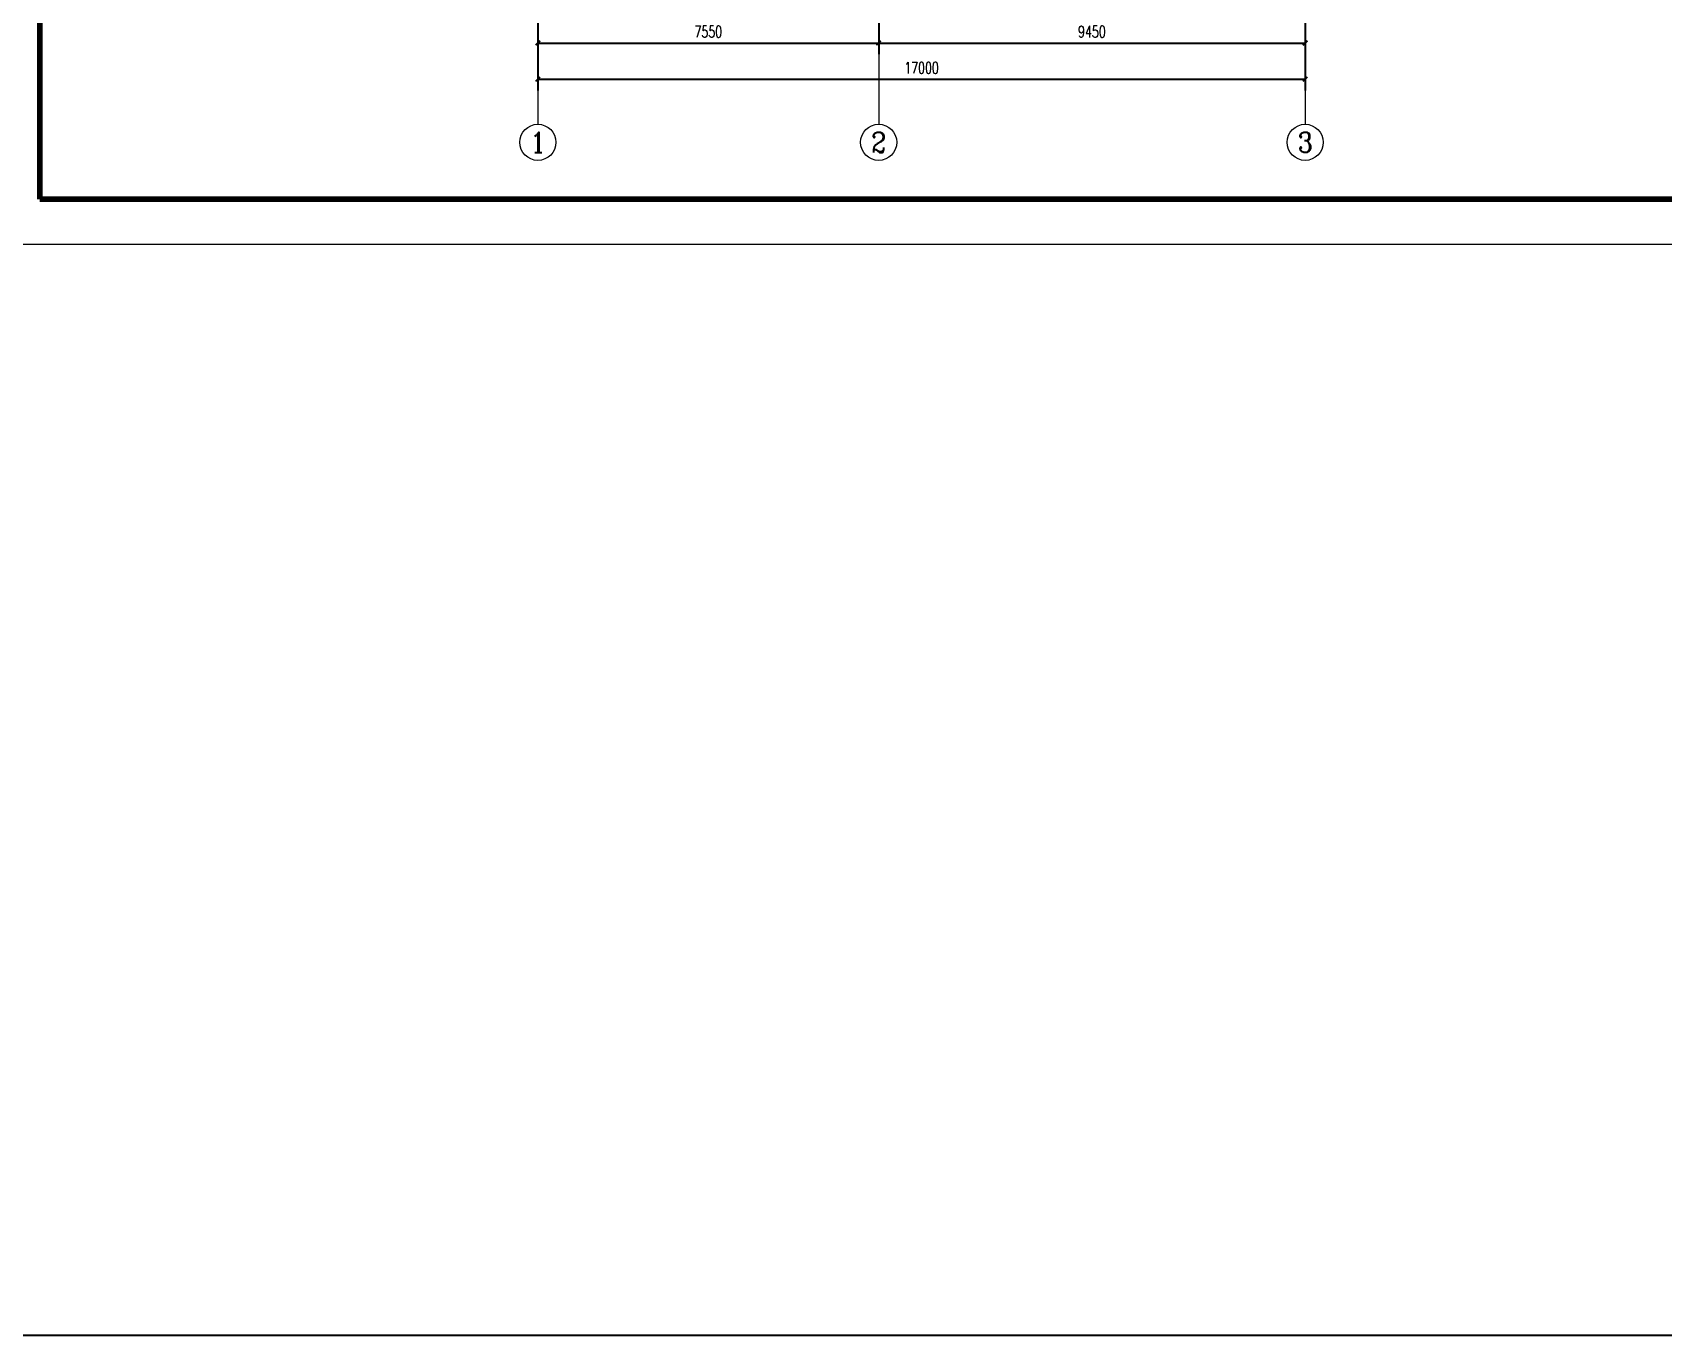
# Model space of a CAD drawing. Extents: x 3968514 to 5230306, y -516551 to -228246.
# Drawn here: x 4947859 to 4983969, y -516551 to -487690 of the extents above; entities that cross this region are included whole.
import ezdxf
from ezdxf.enums import TextEntityAlignment as Align

# ---------------------------------------------------------------- set-up
doc = ezdxf.new("R2010")
doc.units = 0
doc.header["$LTSCALE"] = 1000
doc.header["$MEASUREMENT"] = 0
for name, color, linetype, lineweight in [('AXIS', 3, 'Continuous', 15), ('AXIS_TEXT', 7, 'Continuous', 15), ('FRAME', 3, 'Continuous', 18)]:
    doc.layers.add(name, color=color, linetype=linetype, lineweight=lineweight)
doc.styles.add('_TCH_AXIS', font='COMPLEX', dxfattribs={"bigfont": 'GBCBIG'})
doc.styles.add('_TCH_DIM_T3', font='SIMPLEX.shx', dxfattribs={"width": 0.7, "bigfont": 'GBCBIG.shx'})
doc.styles.add('COMPLEX', font='COMPLEX')
doc.dimstyles.new('_TCH_ARCH&&100', dxfattribs={"dimtxt": 255, "dimasz": 100, "dimexe": 250, "dimexo": 300, "dimgap": 122.5, "dimtad": 1, "dimdec": 0, "dimzin": 0, "dimdsep": 46, "dimtxsty": '_TCH_DIM_T3', "dimblk": 'ARCHTICK', "dimcen": 0.09, "dimclrt": 7, "dimazin": 2, "dimtfac": 1, "dimtdec": 0, "dimtix": 1, "dimtmove": 2, "dimatfit": 3, "dimfxl": 150, "dimtolj": 1, "dimtzin": 0, "dimarcsym": 0})

# ---------------------------------------------------------------- blocks, each defined once
blk = doc.blocks.new('A$C0B803521')
at = {"layer": 'FRAME', "lineweight": 140}
for p, q in [((-97543, 92652), (-97543, 35252)), ((-97543, 35252), (-16943, 35252))]:
    blk.add_line(p, q, dxfattribs=at)
at = {"layer": 'FRAME', "lineweight": 18}
blk.add_line((-100043, 34252), (-15943, 34252), dxfattribs=at)
blk = doc.blocks.new('_AXISO')
blk.add_circle((0, 0), 0.5)
at = {"layer": 'AXIS_TEXT', "style": 'COMPLEX', "width": 1.041667}
blk.add_attdef('A', text='', height=0.56, dxfattribs=at).set_placement((-0.25, -0.28), (0.25, -0.28), align=Align.FIT)
blk = doc.blocks.new('_ArchTick')
at = {"color": 0, "linetype": 'ByBlock', "const_width": 0.4}
blk.add_lwpolyline([(-0.5, -0.5), (0.5, 0.5)], dxfattribs=at)
blk = doc.blocks.new('*D1341')
at = {"layer": 'AXIS', "color": 0, "lineweight": -2, "transparency": 16777216}
for p, q in [((0, -44300), (0, -47550)), ((17000, -44300), (17000, -47550)), ((0, -47300), (17000, -47300))]:
    blk.add_line(p, q, dxfattribs=at)
at = {"layer": 'Defpoints', "color": 0, "transparency": 16777216}
for p in [(0, -44000), (17000, -44000), (17000, -47300)]:
    blk.add_point(p, dxfattribs=at)
at = {"layer": 'AXIS', "color": 0, "lineweight": -2, "transparency": 16777216, "xscale": 100, "yscale": 100, "zscale": 100, "rotation": 180}
blk.add_blockref('_ArchTick', (0, -47300), dxfattribs=at)
at = {"layer": 'AXIS', "color": 0, "lineweight": -2, "transparency": 16777216, "xscale": 100, "yscale": 100, "zscale": 100}
blk.add_blockref('_ArchTick', (17000, -47300), dxfattribs=at)
at = {"layer": 'AXIS', "color": 7, "transparency": 16777216, "insert": (8500, -47050), "char_height": 255, "attachment_point": 5, "style": '_TCH_DIM_T3'}
blk.add_mtext('\\A1;17000', dxfattribs=at)
blk = doc.blocks.new('*D1342')
at = {"layer": 'AXIS', "color": 0, "lineweight": -2, "transparency": 16777216}
for p, q in [((0, -44300), (0, -46750)), ((7550, -44300), (7550, -46750)), ((0, -46500), (7550, -46500))]:
    blk.add_line(p, q, dxfattribs=at)
at = {"layer": 'Defpoints', "color": 0, "transparency": 16777216}
for p in [(0, -44000), (7550, -44000), (7550, -46500)]:
    blk.add_point(p, dxfattribs=at)
at = {"layer": 'AXIS', "color": 0, "lineweight": -2, "transparency": 16777216, "xscale": 100, "yscale": 100, "zscale": 100, "rotation": 180}
blk.add_blockref('_ArchTick', (0, -46500), dxfattribs=at)
at = {"layer": 'AXIS', "color": 0, "lineweight": -2, "transparency": 16777216, "xscale": 100, "yscale": 100, "zscale": 100}
blk.add_blockref('_ArchTick', (7550, -46500), dxfattribs=at)
at = {"layer": 'AXIS', "color": 7, "transparency": 16777216, "insert": (3775, -46250), "char_height": 255, "attachment_point": 5, "style": '_TCH_DIM_T3'}
blk.add_mtext('\\A1;7550', dxfattribs=at)
blk = doc.blocks.new('*D1343')
at = {"layer": 'AXIS', "color": 0, "lineweight": -2, "transparency": 16777216}
for p, q in [((7550, -44300), (7550, -46750)), ((17000, -44300), (17000, -46750)), ((7550, -46500), (17000, -46500))]:
    blk.add_line(p, q, dxfattribs=at)
at = {"layer": 'Defpoints', "color": 0, "transparency": 16777216}
for p in [(7550, -44000), (17000, -44000), (17000, -46500)]:
    blk.add_point(p, dxfattribs=at)
at = {"layer": 'AXIS', "color": 0, "lineweight": -2, "transparency": 16777216, "xscale": 100, "yscale": 100, "zscale": 100, "rotation": 180}
blk.add_blockref('_ArchTick', (7550, -46500), dxfattribs=at)
at = {"layer": 'AXIS', "color": 0, "lineweight": -2, "transparency": 16777216, "xscale": 100, "yscale": 100, "zscale": 100}
blk.add_blockref('_ArchTick', (17000, -46500), dxfattribs=at)
at = {"layer": 'AXIS', "color": 7, "transparency": 16777216, "insert": (12275, -46250), "char_height": 255, "attachment_point": 5, "style": '_TCH_DIM_T3'}
blk.add_mtext('\\A1;9450', dxfattribs=at)
blk = doc.blocks.new('A$Cbcbeac01')
at = {"layer": 'AXIS'}
for p, q in [((0, -44300), (0, -48300)), ((7550, -44300), (7550, -48300)), ((17000, -44300), (17000, -48300))]:
    blk.add_line(p, q, dxfattribs=at)
ref = blk.add_blockref('_AXISO', (0, -48700), dxfattribs=dict(at, xscale=800, yscale=800, zscale=800))
ref.add_attrib('A', '1', dxfattribs={"layer": 'AXIS_TEXT', "height": 449.3, "style": '_TCH_AXIS', "width": 1.736434}).set_placement((-167.2, -48924.6), (167.2, -48924.6), align=Align.FIT)
ref = blk.add_blockref('_AXISO', (7550, -48700), dxfattribs=dict(at, xscale=800, yscale=800, zscale=800))
ref.add_attrib('A', '2', dxfattribs={"layer": 'AXIS_TEXT', "height": 451.1, "style": '_TCH_AXIS', "width": 1.103448}).set_placement((7384.1, -48925.5), (7715.9, -48925.5), align=Align.FIT)
ref = blk.add_blockref('_AXISO', (17000, -48700), dxfattribs=dict(at, xscale=800, yscale=800, zscale=800))
ref.add_attrib('A', '3', dxfattribs={"layer": 'AXIS_TEXT', "height": 453.8, "style": '_TCH_AXIS', "width": 1.084746}).set_placement((16835.9, -48926.9), (17164.1, -48926.9), align=Align.FIT)
for p1, p2, distance, picture, middle in [((0, -44000), (17000, -44000), -3300, '*D1341', (8500, -47050)), ((0, -44000), (7550, -44000), -2500, '*D1342', (3775, -46250)), ((7550, -44000), (17000, -44000), -2500, '*D1343', (12275, -46250))]:
    dim = blk.add_aligned_dim(p1=p1, p2=p2, distance=distance, dimstyle='_TCH_ARCH&&100', dxfattribs=at)
    dim.commit()
    dim.dimension.update_dxf_attribs({"geometry": picture, "text_midpoint": middle})

msp = doc.modelspace()

# ---------------------------------------------------------------- linework, layer by layer
msp.add_lwpolyline([(3968514.34775, -228245.96157), (5230305.55234, -228245.96157), (5230305.55234, -516551.15959), (3968514.34775, -516551.15959)], close=True)

# ---------------------------------------------------------------- block references
for name, p in [('A$C0B803521', (5045563.84944, -526631.20711)), ('A$Cbcbeac01', (4959054.69739, -441420.60786, -0.30417))]:
    msp.add_blockref(name, p)

doc.saveas('drawing.dxf')
